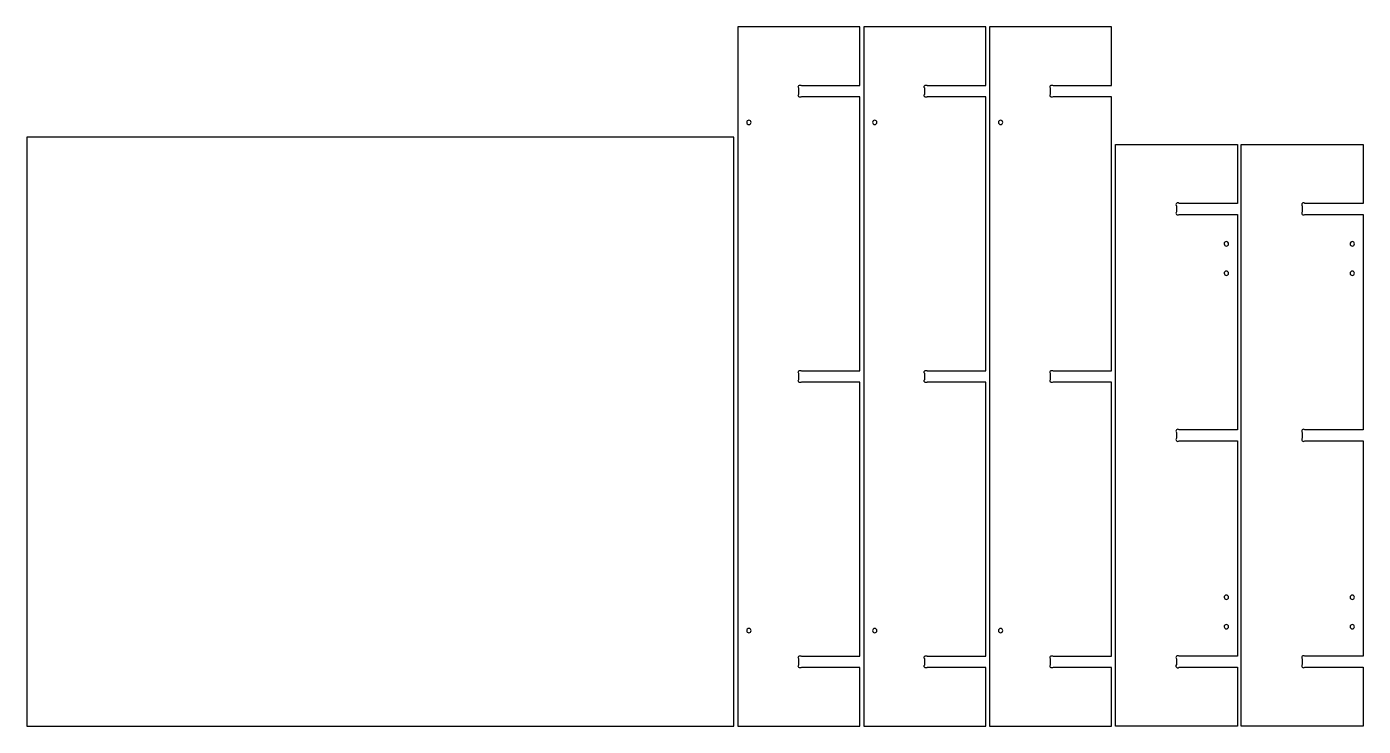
# Model space of a CAD drawing. Extents: x 0.1 to 90.8, y 0.1 to 47.6.
import ezdxf

# ---------------------------------------------------------------- set-up
doc = ezdxf.new("R2010")
doc.units = 0
doc.layers.get('0').update_dxf_attribs({"linetype": 'CONTINUOUS'})

msp = doc.modelspace()

# ---------------------------------------------------------------- linework, layer by layer
for points in [[(56.674, 0.143), (56.674, 4.143), (52.711, 4.143, -1), (52.534, 4.32), (52.534, 4.716, -1), (52.711, 4.893), (56.674, 4.893), (56.674, 23.518), (52.711, 23.518, -1), (52.534, 23.695), (52.534, 24.091, -0.414214), (52.534, 24.268, -0.414214), (52.711, 24.268), (56.674, 24.268), (56.674, 42.893), (52.711, 42.893, -1), (52.534, 43.07), (52.534, 43.466, -1), (52.711, 43.643), (56.674, 43.643), (56.674, 47.643), (48.393, 47.643), (48.393, 0.143)], [(65.217, 0.143), (65.217, 4.143), (61.254, 4.143, -1), (61.077, 4.32), (61.077, 4.716, -1), (61.254, 4.893), (65.217, 4.893), (65.217, 23.518), (61.254, 23.518, -1), (61.077, 23.695), (61.077, 24.091, -0.414214), (61.077, 24.268, -0.414214), (61.254, 24.268), (65.217, 24.268), (65.217, 42.893), (61.254, 42.893, -1), (61.077, 43.07), (61.077, 43.466, -1), (61.254, 43.643), (65.217, 43.643), (65.217, 47.643), (56.936, 47.643), (56.936, 0.143)], [(73.761, 0.143), (73.761, 4.143), (69.797, 4.143, -1), (69.621, 4.32), (69.621, 4.716, -1), (69.797, 4.893), (73.761, 4.893), (73.761, 23.518), (69.797, 23.518, -1), (69.621, 23.695), (69.621, 24.091, -0.414214), (69.621, 24.268, -0.414214), (69.797, 24.268), (73.761, 24.268), (73.761, 42.893), (69.797, 42.893, -1), (69.621, 43.07), (69.621, 43.466, -1), (69.797, 43.643), (73.761, 43.643), (73.761, 47.643), (65.479, 47.643), (65.479, 0.143)], [(48.994, 41.143, 0.414214), (49.143, 40.995, 0.414214), (49.291, 41.143, 0.414214), (49.143, 41.292, 0.414214)], [(57.538, 41.143, 0.414214), (57.686, 40.995, 0.414214), (57.834, 41.143, 0.414214), (57.686, 41.292, 0.414214)], [(66.081, 41.143, 0.414214), (66.229, 40.995, 0.414214), (66.378, 41.143, 0.414214), (66.229, 41.292, 0.414214)], [(78.164, 35.474), (78.164, 35.078, 1), (78.341, 34.901), (82.304, 34.901), (82.304, 20.276), (78.341, 20.276, 1), (78.164, 20.099), (78.164, 19.703, 1), (78.341, 19.526), (82.304, 19.526), (82.304, 4.901), (78.341, 4.901, 1), (78.164, 4.724), (78.164, 4.328, 1), (78.341, 4.151), (82.304, 4.151), (82.304, 0.151), (74.023, 0.151), (74.023, 39.651), (82.304, 39.651), (82.304, 35.651), (78.341, 35.651, 1)], [(86.707, 35.474), (86.707, 35.078, 1), (86.884, 34.901), (90.847, 34.901), (90.847, 20.276), (86.884, 20.276, 1), (86.707, 20.099), (86.707, 19.703, 1), (86.884, 19.526), (90.847, 19.526), (90.847, 4.901), (86.884, 4.901, 1), (86.707, 4.724), (86.707, 4.328, 1), (86.884, 4.151), (90.847, 4.151), (90.847, 0.151), (82.566, 0.151), (82.566, 39.651), (90.847, 39.651), (90.847, 35.651), (86.884, 35.651, 1)], [(81.702, 32.901, 0.414214), (81.554, 33.05, 0.414214), (81.405, 32.901, 0.414214), (81.554, 32.753, 0.414214)], [(90.246, 32.901, 0.414214), (90.097, 33.05, 0.414214), (89.949, 32.901, 0.414214), (90.097, 32.753, 0.414214)], [(81.702, 30.901, 0.414214), (81.554, 31.05, 0.414214), (81.405, 30.901, 0.414214), (81.554, 30.753, 0.414214)], [(90.246, 30.901, 0.414214), (90.097, 31.05, 0.414214), (89.949, 30.901, 0.414214), (90.097, 30.753, 0.414214)], [(81.702, 8.901, 0.414214), (81.554, 9.05, 0.414214), (81.405, 8.901, 0.414214), (81.554, 8.753, 0.414214)], [(90.246, 8.901, 0.414214), (90.097, 9.05, 0.414214), (89.949, 8.901, 0.414214), (90.097, 8.753, 0.414214)], [(48.994, 6.643, 0.414214), (49.143, 6.495, 0.414214), (49.291, 6.643, 0.414214), (49.143, 6.792, 0.414214)], [(57.538, 6.643, 0.414214), (57.686, 6.495, 0.414214), (57.834, 6.643, 0.414214), (57.686, 6.792, 0.414214)], [(66.081, 6.643, 0.414214), (66.229, 6.495, 0.414214), (66.378, 6.643, 0.414214), (66.229, 6.792, 0.414214)], [(81.702, 6.901, 0.414214), (81.554, 7.05, 0.414214), (81.405, 6.901, 0.414214), (81.554, 6.753, 0.414214)], [(90.246, 6.901, 0.414214), (90.097, 7.05, 0.414214), (89.949, 6.901, 0.414214), (90.097, 6.753, 0.414214)]]:
    msp.add_lwpolyline(points, format="xyb", close=True)
msp.add_lwpolyline([(0.125, 40.143), (0.125, 0.143), (48.125, 0.143), (48.125, 40.143)], close=True)

doc.saveas('drawing.dxf')
